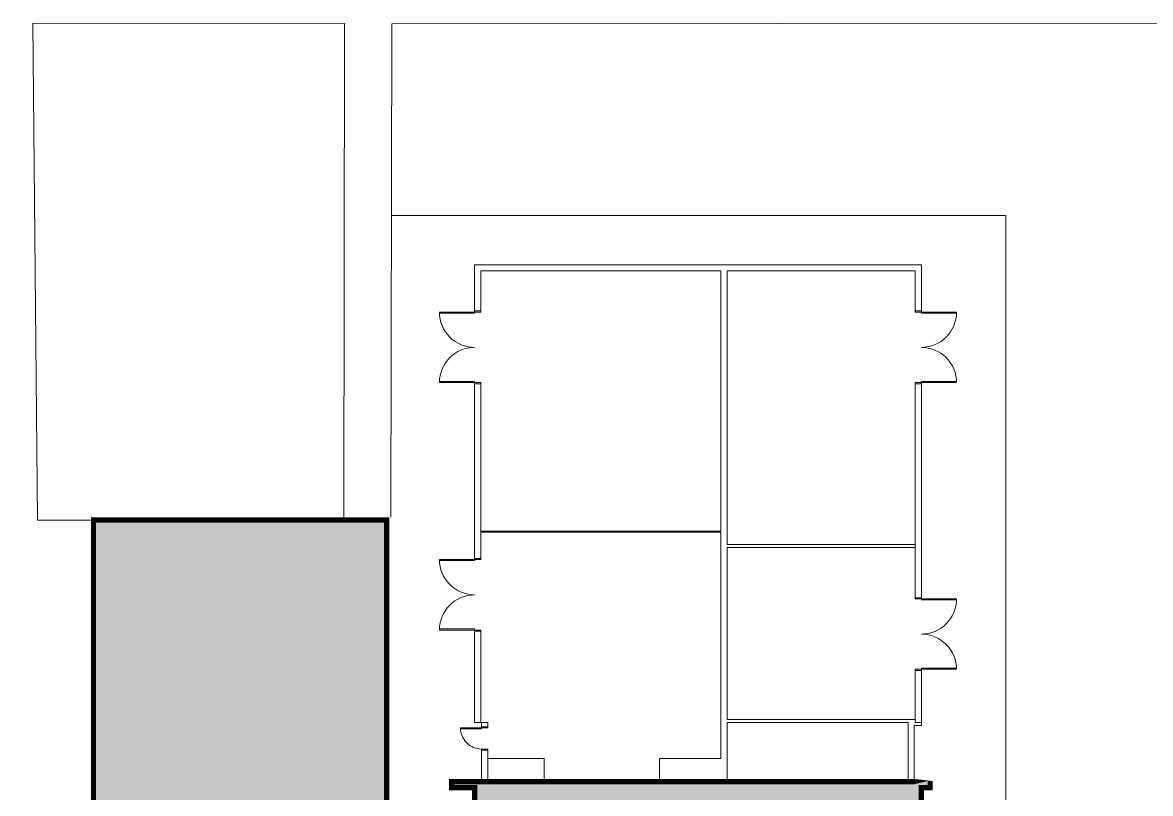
# Model space of a CAD drawing. Header units: feet. Extents: x 6763715 to 6770513, y 1886699 to 1891873.
# Drawn here: x 6767750.3 to 6767910.6, y 1889135.3 to 1889244.8 of the extents above; entities that cross this region are included whole.
import ezdxf

# ---------------------------------------------------------------- set-up
doc = ezdxf.new("R2010")
doc.units = ezdxf.units.FT
doc.header["$LTSCALE"] = 48
doc.header["$MEASUREMENT"] = 0
for name, color, linetype in [('A-DOOR', 4, 'Continuous'), ('A-WALL', 5, 'Continuous'), ('C-BLDG', 7, 'Continuous')]:
    doc.layers.add(name, color=color, linetype=linetype)
for name, color, linetype, lineweight in [('C-BLDG-HTCH', 253, 'Continuous', 0), ('L-SITE-WALK', 6, 'Continuous', 0), ('L-SITE-WALL', 32, 'Continuous', 0)]:
    doc.layers.add(name, color=color, linetype=linetype, lineweight=lineweight)

msp = doc.modelspace()

# ---------------------------------------------------------------- hatches: boundary and pattern name
at = {"layer": 'C-BLDG-HTCH'}
h = msp.add_hatch(color=256, dxfattribs=at)
h.paths.add_polyline_path([(6767760.39172438, 1889174.09965203), (6767802.05839105, 1889174.09965203), (6767802.05839105, 1889110.766318697), (6767760.391724382, 1889110.766318697)])
h.paths.add_polyline_path([(6767702.725057716, 1889174.09965203), (6767744.391724382, 1889174.09965203), (6767744.39172438, 1889090.766318697), (6767748.475057715, 1889090.766318697), (6767748.475057716, 1889089.932985364), (6767702.725057716, 1889089.932985364)])
msp.add_hatch(color=256, dxfattribs=at).paths.add_polyline_path([(6767877.060956296, 1889136.941044704), (6767879.31095443, 1889136.941044705), (6767879.310954429, 1889136.055628038), (6767878.06095443, 1889136.055628038), (6767878.06095443, 1889109.964483061), (6767885.06039306, 1889109.964483061), (6767885.060393061, 1889074.277032674), (6767878.060954429, 1889074.277032674), (6767878.060954429, 1889072.443654059), (6767875.34220443, 1889072.443654058), (6767875.34220443, 1889065.443654058), (6767878.06095443, 1889065.443654059), (6767878.060954427, 1889038.142539419), (6767873.268635885, 1889038.142539418), (6767873.290293518, 1889023.141545407), (6767907.290129483, 1889023.14169031), (6767907.290129484, 1888978.016690316), (6767896.394287761, 1888978.016690315), (6767896.394287759, 1888978.308333435), (6767706.227621095, 1888978.308333435), (6767706.227621095, 1888978.016666768), (6767692.13189361, 1888978.016666769), (6767692.003993028, 1888979.058333435), (6767694.977621095, 1888979.058333435), (6767694.977621095, 1889020.183333435), (6767665.167132908, 1889020.183333435), (6767658.882333407, 1889071.368917771), (6767657.106964179, 1889071.15092984), (6767657.067194169, 1889072.153556522), (6767706.748166377, 1889078.253612881), (6767706.900497198, 1889077.013458921), (6767713.186586604, 1889077.785593042), (6767713.034292009, 1889079.025452056), (6767739.846091473, 1889082.317527081), (6767739.998231547, 1889081.078926072), (6767753.733816646, 1889082.766098053), (6767753.581755736, 1889084.004054585), (6767808.644287761, 1889090.764883402), (6767808.644287761, 1889086.808266706), (6767808.935958331, 1889086.808266705), (6767808.935956609, 1889086.47495767), (6767814.26928869, 1889086.474930179), (6767814.269269191, 1889086.808261223), (6767814.560946499, 1889086.808262727), (6767814.560952561, 1889089.558077731), (6767817.279715487, 1889089.55807773), (6767817.279716121, 1889095.891413012), (6767814.560952563, 1889095.891411065), (6767814.560952563, 1889136.055628038), (6767811.31095443, 1889136.055628038), (6767811.310954431, 1889136.941044704), (6767815.560952561, 1889136.941044704)])

# ---------------------------------------------------------------- linework, layer by layer
at = {"layer": 'A-DOOR', "lineweight": 0}
for points in [[(6767814.560952561, 1889203.641566248), (6767814.560952563, 1889203.495732914), (6767809.560952563, 1889203.495732914), (6767809.560952561, 1889203.641566248)], [(6767815.446369231, 1889203.641566248), (6767815.446369231, 1889203.808232913), (6767814.560952563, 1889203.808232914), (6767814.560952561, 1889203.641566248)], [(6767877.175535897, 1889203.641527618), (6767877.175535897, 1889203.808194285), (6767878.060952563, 1889203.808194284), (6767878.060952563, 1889203.641527617)], [(6767878.060952563, 1889203.641527617), (6767878.060952563, 1889203.495694285), (6767883.060952563, 1889203.495694285), (6767883.060952561, 1889203.641527618)], [(6767814.560952561, 1889193.641566248), (6767814.560952563, 1889193.787399581), (6767809.560952561, 1889193.787399581), (6767809.560952561, 1889193.641566248)], [(6767815.446369231, 1889193.641566248), (6767815.446369232, 1889193.474899581), (6767814.560952561, 1889193.474899581), (6767814.560952561, 1889193.641566248)], [(6767877.175535897, 1889193.641527618), (6767877.175535897, 1889193.474860952), (6767878.060952561, 1889193.474860952), (6767878.060952563, 1889193.641527617)], [(6767878.060952563, 1889193.641527617), (6767878.060952561, 1889193.787360951), (6767883.060952561, 1889193.787360951), (6767883.060952561, 1889193.641527618)], [(6767814.560952561, 1889168.474899581), (6767814.560952561, 1889168.329066248), (6767809.560952563, 1889168.329066247), (6767809.560952563, 1889168.474899581)], [(6767815.446369231, 1889168.474899581), (6767815.446369232, 1889168.641566247), (6767814.560952561, 1889168.641566247), (6767814.560952561, 1889168.474899581)], [(6767877.175535897, 1889162.891527619), (6767877.175535897, 1889163.058194285), (6767878.060952563, 1889163.058194284), (6767878.060952561, 1889162.891527618)], [(6767878.060952561, 1889162.891527618), (6767878.060952561, 1889162.745694285), (6767883.060952563, 1889162.745694284), (6767883.060952563, 1889162.891527617)], [(6767814.560952564, 1889158.47489958), (6767814.560952563, 1889158.620732914), (6767809.560952561, 1889158.620732915), (6767809.560952561, 1889158.474899581)], [(6767815.446369232, 1889158.47489958), (6767815.446369232, 1889158.308232914), (6767814.560952563, 1889158.308232915), (6767814.560952564, 1889158.47489958)], [(6767877.175535897, 1889152.891527619), (6767877.175535897, 1889152.724860952), (6767878.060952561, 1889152.724860952), (6767878.060952561, 1889152.891527618)], [(6767878.060952561, 1889152.891527618), (6767878.060952563, 1889153.037360951), (6767883.060952563, 1889153.037360951), (6767883.060952563, 1889152.891527618)], [(6767816.446369231, 1889144.55819393), (6767816.446369232, 1889144.724860596), (6767815.560952561, 1889144.724860595), (6767815.560952561, 1889144.55819393)], [(6767816.446369231, 1889141.55819393), (6767816.446369231, 1889141.391527264), (6767815.560952561, 1889141.391527263), (6767815.560952561, 1889141.558193929)]]:
    msp.add_lwpolyline(points, close=True, dxfattribs=at)
at = {"layer": 'A-DOOR', "lineweight": 0, "extrusion": (1.38666955995881e-32, 7.675143220335825e-17, -1), "elevation": 1.44994270957445e-10}
msp.add_lwpolyline([(-6767815.560952561, 1889144.55819393), (-6767815.560952561, 1889144.412360596), (-6767812.560952563, 1889144.412360596), (-6767812.560952563, 1889144.55819393)], close=True, dxfattribs=at)
at = {"layer": 'A-DOOR', "lineweight": 0, "extrusion": (0, 0, -1)}
for centre, start, end in [((-6767814.560952561, 1889203.641566248), 269.9999999924961, 0), ((-6767878.060952563, 1889193.641527617), 89.99999999249613, 180), ((-6767814.560952561, 1889168.474899581), 269.9999999924961, 0), ((-6767878.060952561, 1889152.891527618), 89.99999999249613, 180)]:
    msp.add_arc(centre, 5, start, end, dxfattribs=at)
at = {"layer": 'A-DOOR', "lineweight": 0}
for centre, start, end in [((6767878.060952563, 1889203.641527617), 270.0000000075038, 0), ((6767814.560952561, 1889193.641566248), 90.00000000750389, 180), ((6767814.560952564, 1889158.47489958), 90.00000000750389, 180), ((6767878.060952561, 1889162.891527618), 270.0000000075038, 0)]:
    msp.add_arc(centre, 5, start, end, dxfattribs=at)
at = {"layer": 'A-DOOR', "lineweight": 0, "extrusion": (1.848892746611746e-32, 7.675143220335828e-17, -1)}
msp.add_arc((-6767815.560952561, 1889144.55819393), 3, 269.9999999924961, 1.456000278301619e-41, dxfattribs=at)
at = {"layer": 'A-WALL', "lineweight": 0}
for p, q in [((6767814.560952563, 1889203.808232914), (6767815.446369231, 1889203.808232913)), ((6767877.175535897, 1889203.808194285), (6767878.060952563, 1889203.808194284)), ((6767815.446369232, 1889193.474899581), (6767814.560952561, 1889193.474899581)), ((6767878.060952561, 1889193.474860952), (6767877.175535897, 1889193.474860952)), ((6767814.560952561, 1889168.641566247), (6767815.446369232, 1889168.641566247)), ((6767877.175535897, 1889163.058194285), (6767878.060952563, 1889163.058194284)), ((6767815.446369232, 1889158.308232914), (6767814.560952563, 1889158.308232915)), ((6767878.060952561, 1889152.724860952), (6767877.175535897, 1889152.724860952)), ((6767814.560952563, 1889145.334197321), (6767815.446369232, 1889145.33419732)), ((6767816.446369232, 1889145.334197321), (6767815.560952563, 1889145.334197321)), ((6767815.560952563, 1889145.334197321), (6767815.560952561, 1889144.724860595)), ((6767815.560952561, 1889144.724860595), (6767816.446369232, 1889144.724860596)), ((6767816.446369232, 1889144.724860596), (6767816.446369232, 1889145.334197321)), ((6767816.446369231, 1889141.391527264), (6767815.560952561, 1889141.391527263)), ((6767815.560952563, 1889136.941044705), (6767816.446369231, 1889136.941044705))]:
    msp.add_line(p, q, dxfattribs=at)
at = {"layer": 'C-BLDG', "const_width": 0.75}
msp.add_lwpolyline([(6767760.39172438, 1889174.09965203), (6767802.05839105, 1889174.09965203), (6767802.05839105, 1889110.766318697), (6767760.391724382, 1889110.766318697)], close=True, dxfattribs=at)
msp.add_lwpolyline([(6767814.560952563, 1889095.891411065), (6767814.560952563, 1889136.055628038), (6767811.31095443, 1889136.055628038), (6767811.310954431, 1889136.941044704), (6767815.560952561, 1889136.941044704), (6767877.060956296, 1889136.941044704), (6767879.31095443, 1889136.941044705), (6767879.310954429, 1889136.055628038), (6767878.06095443, 1889136.055628038), (6767878.06095443, 1889109.964483061)], dxfattribs=at)
at = {"layer": 'L-SITE-WALK', "lineweight": 0}
for p, q in [((6767752.413925873, 1889174.09965203), (6767751.766804557, 1889244.717400579)), ((6767751.766804557, 1889244.717400579), (6767796.066382275, 1889244.640732069)), ((6767795.95019715, 1889174.099652031), (6767796.066383637, 1889244.641471421)), ((6767802.674844416, 1889174.529881444), (6767802.803856399, 1889244.629071638)), ((6767802.803856399, 1889244.629071638), (6768049.370123498, 1889244.796969733)), ((6767802.803856397, 1889217.391566145), (6767890.057771955, 1889217.391566145)), ((6767890.05857851, 1889028.141616872), (6767890.057771955, 1889217.391566145)), ((6767752.413925873, 1889174.09965203), (6767795.95019715, 1889174.099652031))]:
    msp.add_line(p, q, dxfattribs=at)
at = {"layer": 'L-SITE-WALL'}
for p, q in [((6767814.560952563, 1889209.948857914), (6767814.560952563, 1889203.808232914)), ((6767815.446369231, 1889203.808232913), (6767815.446369229, 1889209.506149581)), ((6767877.175535897, 1889209.506149581), (6767877.175535897, 1889203.808194285)), ((6767878.060952563, 1889203.808194284), (6767878.060952563, 1889209.948857914)), ((6767814.560952561, 1889193.474899581), (6767814.560952561, 1889168.641566247)), ((6767815.446369232, 1889168.641566247), (6767815.446369232, 1889193.474899581)), ((6767877.175535897, 1889193.474860952), (6767877.175535897, 1889163.058194285)), ((6767878.060952563, 1889163.058194284), (6767878.060952561, 1889193.474860952)), ((6767814.560952563, 1889158.308232915), (6767814.560952563, 1889145.334197321)), ((6767815.446369232, 1889145.33419732), (6767815.446369232, 1889158.308232914)), ((6767877.175535897, 1889152.724860952), (6767877.175535897, 1889145.334197321)), ((6767878.060952561, 1889145.334197321), (6767878.060952561, 1889152.724860952)), ((6767877.175535897, 1889145.334197321), (6767878.060952561, 1889145.334197321)), ((6767824.446369229, 1889136.941044704), (6767840.852619229, 1889136.941044704))]:
    msp.add_line(p, q, dxfattribs=at)
at = {"layer": 'L-SITE-WALL', "lineweight": 0}
for p, q in [((6767815.560952561, 1889141.391527263), (6767815.560952563, 1889136.941044705)), ((6767816.446369231, 1889136.941044705), (6767816.446369231, 1889141.391527264))]:
    msp.add_line(p, q, dxfattribs=at)
for points in [[(6767814.560952563, 1889209.948857914), (6767814.560952561, 1889210.391566248), (6767878.060952563, 1889210.391566248), (6767878.060952563, 1889209.948857914)], [(6767815.446369229, 1889172.532430879), (6767849.560950698, 1889172.532430879), (6767849.560950698, 1889209.506149581), (6767815.446369229, 1889209.506149581)], [(6767877.175535897, 1889209.506149581), (6767850.446367364, 1889209.506149581), (6767850.446367364, 1889170.641566248), (6767877.175535896, 1889170.641566248)], [(6767849.560950698, 1889140.232711372), (6767840.852619229, 1889140.232711372), (6767840.852619229, 1889136.941044704), (6767840.852619229, 1889140.232711372), (6767849.560950698, 1889140.232711372), (6767849.560950698, 1889172.365764213), (6767815.446369229, 1889172.365764213)], [(6767877.175535897, 1889170.183232914), (6767850.446367363, 1889170.183232915), (6767850.446367363, 1889145.776905654), (6767877.175535897, 1889145.776905654)], [(6767850.446367363, 1889136.941044704), (6767850.446367363, 1889145.318572321), (6767876.175539629, 1889145.318572321), (6767876.175539629, 1889136.941044704), (6767850.446367363, 1889136.941044704)], [(6767878.060952561, 1889145.334197321), (6767878.060952561, 1889144.891488987), (6767877.060956294, 1889144.891488987), (6767877.060956296, 1889136.941044704)], [(6767816.446369231, 1889140.232711372), (6767824.446369229, 1889140.232711372), (6767824.446369229, 1889136.941044704), (6767824.446369229, 1889140.232711372), (6767816.446369229, 1889140.232711372)]]:
    msp.add_lwpolyline(points, dxfattribs=at)

doc.saveas('drawing.dxf')
